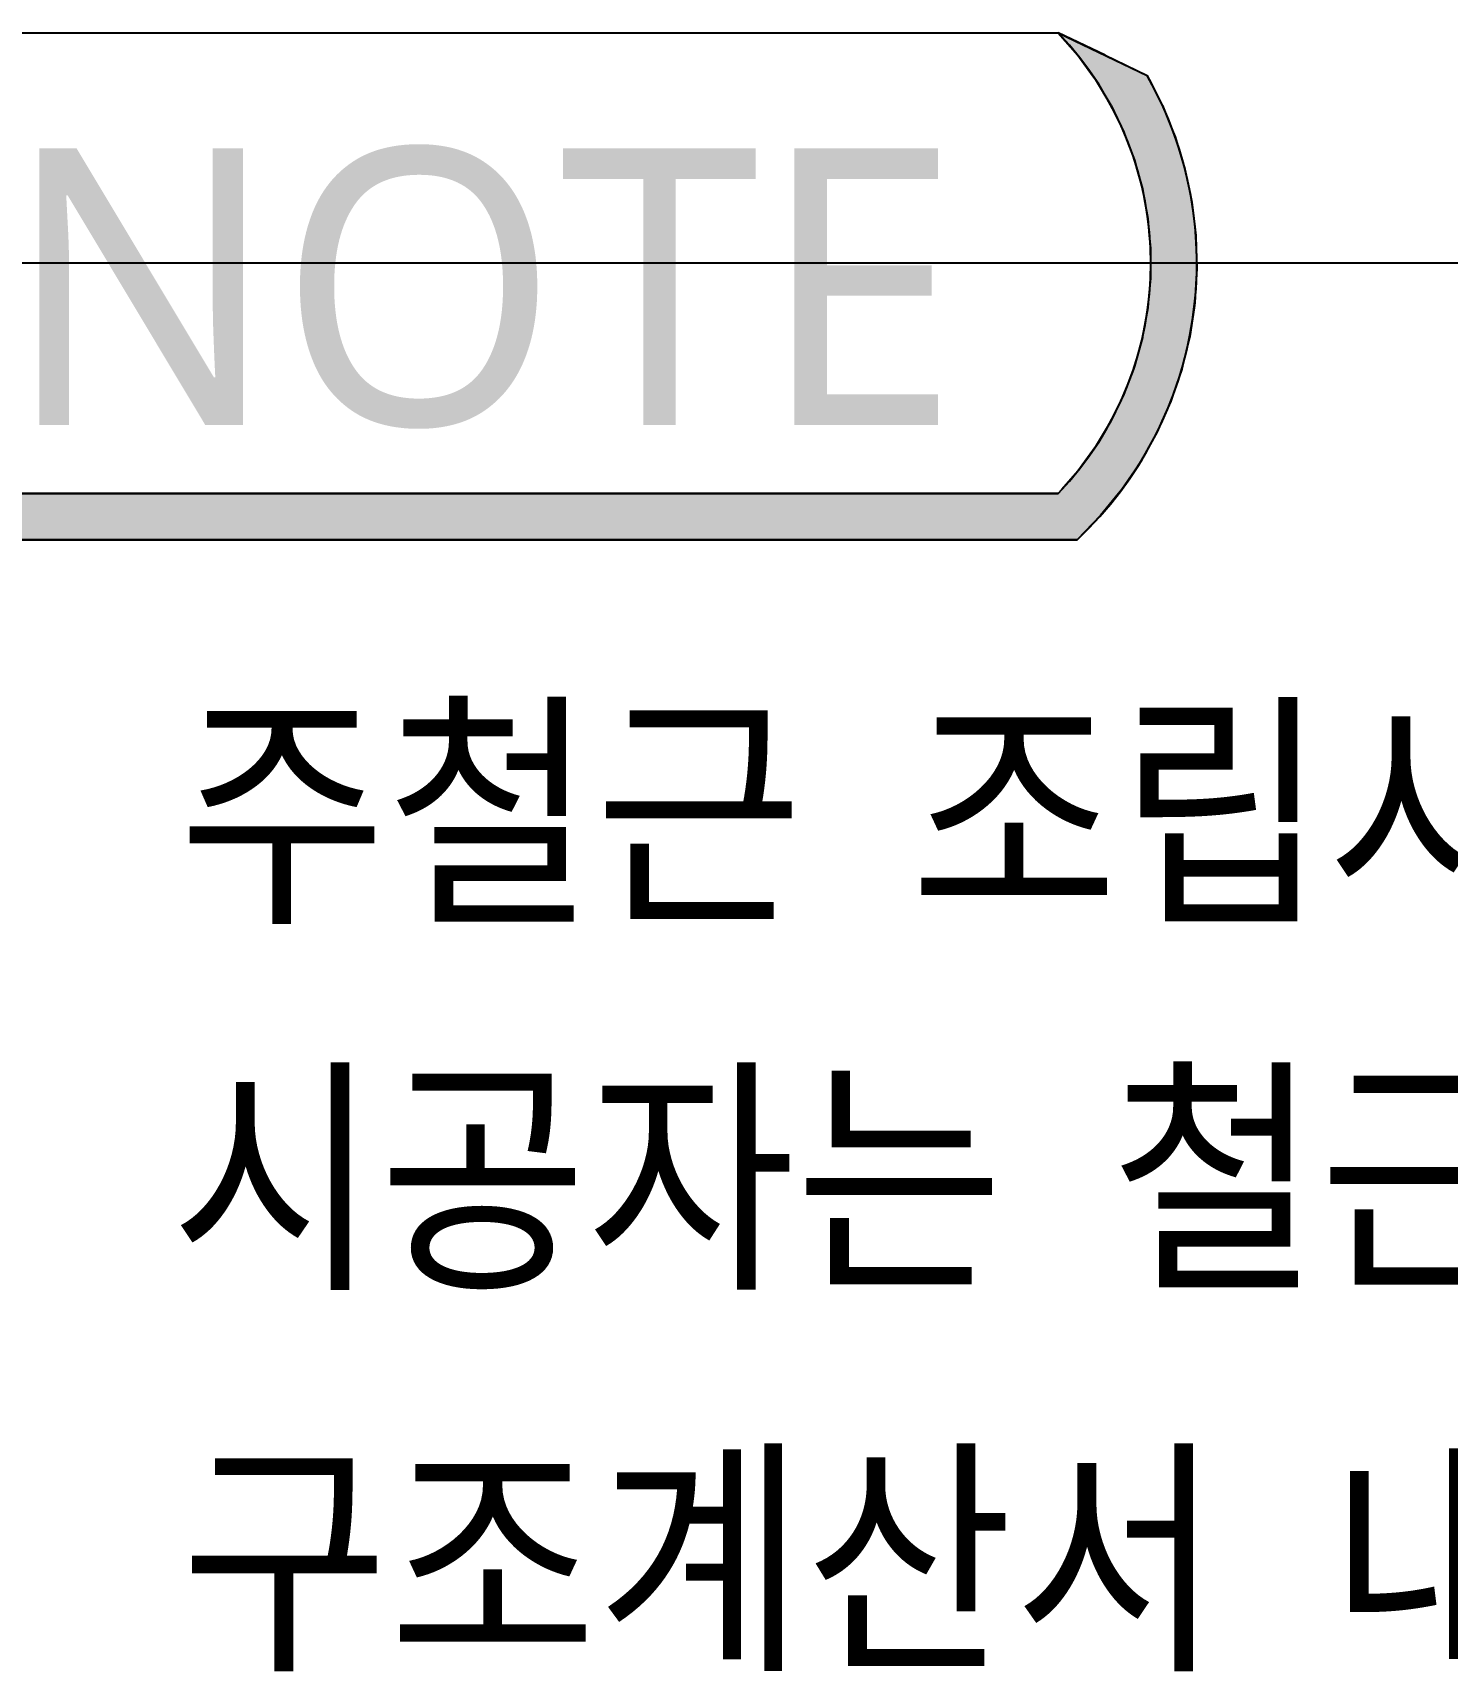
# Model space of a CAD drawing. Extents: x 45695 to 57015, y 5256 to 15308.
# Drawn here: x 46436 to 47541, y 6681 to 7961 of the extents above; entities that cross this region are included whole.
import ezdxf
from ezdxf.enums import TextEntityAlignment as Align

# ---------------------------------------------------------------- set-up
doc = ezdxf.new("R2010")
doc.units = 0
doc.header["$MEASUREMENT"] = 0
doc.layers.add('T40', color=3, linetype='CONTINUOUS')
doc.layers.add('TABLE', color=7, linetype='CONTINUOUS')
doc.styles.add('견고딕', font='malgun.ttf')
doc.styles.add('돋움체', font='DotumChe.ttf')

msp = doc.modelspace()

# ---------------------------------------------------------------- linework, layer by layer
at = {"layer": 'TABLE'}
for p, q in [((46226.402492, 7961.008749), (47236.951237, 7961.008749)), ((47236.951237, 7961.008749), (47306.456159, 7927.652577)), ((47236.951237, 7961.008749), (47236.951237, 7961.008749)), ((51586.378929, 7781.209297), (46100.400011, 7781.008749)), ((47236.951237, 7601.008749), (46226.402492, 7601.008749)), ((47251.720437, 7565.008749), (46262.402492, 7565.008749))]:
    msp.add_line(p, q, dxfattribs=at)
at = {"layer": 'TABLE', "color": 2, "linetype": 'CONTINUOUS'}
for p, q in [((47273.590652, 7943.425094), (47236.951237, 7961.008749)), ((47236.951237, 7961.008749), (47252.363909, 7943.425094)), ((47252.363909, 7943.425094), (47263.857503, 7927.652577)), ((47273.590652, 7943.425094), (47306.456159, 7927.652577)), ((47263.857503, 7927.652577), (47266.134521, 7924.527855)), ((47266.134521, 7924.527855), (47278.1517, 7904.469869)), ((47306.456159, 7927.652577), (47308.058274, 7924.527855)), ((47308.058274, 7924.527855), (47318.34245, 7904.469869)), ((47278.283816, 7904.196237), (47288.318254, 7883.41336)), ((47318.34245, 7904.469869), (47318.482748, 7904.196237)), ((47318.482748, 7904.196237), (47326.896951, 7883.41336)), ((47288.318254, 7883.41336), (47289.691644, 7879.762964)), ((47289.691644, 7879.762964), (47296.551959, 7861.528628)), ((47326.896951, 7883.41336), (47328.374859, 7879.762964)), ((47328.374859, 7879.762964), (47333.927778, 7861.528628)), ((47296.551959, 7861.528628), (47298.483462, 7854.546524)), ((47333.927778, 7861.528628), (47336.054045, 7854.546524)), ((47298.483462, 7854.546524), (47302.786222, 7838.992671)), ((47336.054045, 7854.546524), (47339.312781, 7838.992671)), ((47302.786222, 7838.992671), (47304.649842, 7828.746896)), ((47339.312781, 7838.992671), (47341.459405, 7828.746896)), ((47304.649842, 7828.746896), (47306.970622, 7815.987754)), ((47341.459405, 7828.746896), (47342.964808, 7815.987754)), ((47306.970622, 7815.987754), (47308.181099, 7802.568683)), ((47342.964808, 7815.987754), (47344.548074, 7802.568683)), ((47308.181099, 7802.568683), (47309.071317, 7792.699936)), ((47344.548074, 7802.568683), (47344.828034, 7792.699936)), ((47309.071317, 7792.699936), (47309.071317, 7776.21949)), ((47344.828034, 7792.699936), (47345.295555, 7776.21949)), ((47309.071317, 7776.21949), (47309.071317, 7769.317563)), ((47345.295555, 7776.21949), (47344.875942, 7769.317563)), ((47309.071317, 7769.317563), (47307.320488, 7749.908278)), ((47344.875942, 7769.317563), (47343.695923, 7749.908278)), ((47306.970622, 7746.029744), (47302.935169, 7723.843707)), ((47307.320488, 7749.908278), (47306.970622, 7746.029744)), ((47343.110516, 7746.029744), (47339.761862, 7723.843707)), ((47343.695923, 7749.908278), (47343.110516, 7746.029744)), ((47302.786222, 7723.024828), (47296.551959, 7700.488871)), ((47302.935169, 7723.843707), (47302.786222, 7723.024828)), ((47339.562434, 7723.024828), (47334.074085, 7700.488871)), ((47339.761862, 7723.843707), (47339.562434, 7723.024828)), ((47295.703035, 7698.23248), (47288.318254, 7678.604139)), ((47296.551959, 7700.488871), (47295.703035, 7698.23248)), ((47333.52457, 7698.23248), (47326.845873, 7678.604139)), ((47334.074085, 7700.488871), (47333.52457, 7698.23248)), ((47285.746534, 7673.277708), (47278.1517, 7657.54763)), ((47288.318254, 7678.604139), (47285.746534, 7673.277708)), ((47325.033513, 7673.277708), (47318.064437, 7657.54763)), ((47326.845873, 7678.604139), (47325.033513, 7673.277708)), ((47278.1517, 7657.54763), (47273.136847, 7649.177292)), ((47318.064437, 7657.54763), (47314.35603, 7649.177292)), ((47273.136847, 7649.177292), (47266.134521, 7637.489644)), ((47314.35603, 7649.177292), (47307.877625, 7637.489644)), ((47266.134521, 7637.489644), (47257.851064, 7626.12236)), ((47307.877625, 7637.489644), (47301.576796, 7626.12236)), ((47252.363909, 7618.592405), (47239.832403, 7604.295747)), ((47257.851064, 7626.12236), (47252.363909, 7618.592405)), ((47296.477974, 7618.592405), (47286.797157, 7604.295747)), ((47301.576796, 7626.12236), (47296.477974, 7618.592405)), ((47239.832403, 7604.295747), (47236.951237, 7601.008749)), ((47286.797157, 7604.295747), (47284.115631, 7601.008749)), ((46226.402493, 7601.008749), (47236.951237, 7601.008749)), ((47284.115631, 7601.008749), (47270.134323, 7583.87055)), ((47270.134323, 7583.87055), (47251.720437, 7565.008749)), ((46262.402493, 7565.008749), (47251.720437, 7565.008749))]:
    msp.add_line(p, q, dxfattribs=at)
at = {"layer": 'TABLE'}
for centre, radius, start, end in [((47049.333423, 7781.008749), 260.000854, 316.187119, 43.812881), ((47049.333515, 7781.008749), 296.000788, 313.136422, 29.697253)]:
    msp.add_arc(centre, radius, start, end, dxfattribs=at)
at = {"layer": 'TABLE', "color": 2, "linetype": 'CONTINUOUS'}
for points in [[(47236.951237, 7961.008749), (47252.363909, 7943.425094), (47273.590652, 7943.425094)], [(47252.363909, 7943.425094), (47263.857503, 7927.652577), (47306.456159, 7927.652577)], [(47263.857503, 7927.652577), (47266.134521, 7924.527855), (47308.058274, 7924.527855)], [(47266.134521, 7924.527855), (47278.1517, 7904.469869), (47318.34245, 7904.469869)], [(47278.1517, 7904.469869), (47278.283816, 7904.196237), (47318.482748, 7904.196237)], [(47278.283816, 7904.196237), (47288.318254, 7883.41336), (47326.896951, 7883.41336)], [(47288.318254, 7883.41336), (47289.691644, 7879.762964), (47328.374859, 7879.762964)], [(47289.691644, 7879.762964), (47296.551959, 7861.528628), (47333.927778, 7861.528628)], [(47296.551959, 7861.528628), (47298.483462, 7854.546524), (47336.054045, 7854.546524)], [(47298.483462, 7854.546524), (47302.786222, 7838.992671), (47339.312781, 7838.992671)], [(47302.786222, 7838.992671), (47304.649842, 7828.746896), (47341.459405, 7828.746896)], [(47304.649842, 7828.746896), (47306.970622, 7815.987754), (47342.964808, 7815.987754)], [(47306.970622, 7815.987754), (47308.181099, 7802.568683), (47344.548074, 7802.568683)], [(47308.181099, 7802.568683), (47309.071317, 7792.699936), (47344.828034, 7792.699936)], [(47309.071317, 7792.699936), (47309.071317, 7776.21949), (47345.295555, 7776.21949)], [(47309.071317, 7776.21949), (47309.071317, 7769.317563), (47344.875942, 7769.317563)], [(47309.071317, 7769.317563), (47307.320488, 7749.908278), (47343.695923, 7749.908278)], [(47306.970622, 7746.029744), (47302.935169, 7723.843707), (47339.761862, 7723.843707)], [(47307.320488, 7749.908278), (47306.970622, 7746.029744), (47343.110516, 7746.029744)], [(47302.786222, 7723.024828), (47296.551959, 7700.488871), (47334.074085, 7700.488871)], [(47302.935169, 7723.843707), (47302.786222, 7723.024828), (47339.562434, 7723.024828)], [(47295.703035, 7698.23248), (47288.318254, 7678.604139), (47326.845873, 7678.604139)], [(47296.551959, 7700.488871), (47295.703035, 7698.23248), (47333.52457, 7698.23248)], [(47285.746534, 7673.277708), (47278.1517, 7657.54763), (47318.064437, 7657.54763)], [(47288.318254, 7678.604139), (47285.746534, 7673.277708), (47325.033513, 7673.277708)], [(47278.1517, 7657.54763), (47273.136847, 7649.177292), (47314.35603, 7649.177292)], [(47273.136847, 7649.177292), (47266.134521, 7637.489644), (47307.877625, 7637.489644)], [(47266.134521, 7637.489644), (47257.851064, 7626.12236), (47301.576796, 7626.12236)], [(47252.363909, 7618.592405), (47239.832403, 7604.295747), (47286.797157, 7604.295747)], [(47257.851064, 7626.12236), (47252.363909, 7618.592405), (47296.477974, 7618.592405)], [(47239.832403, 7604.295747), (47236.951237, 7601.008749), (47284.115631, 7601.008749)], [(46226.402493, 7601.008749), (46243.540692, 7583.87055), (47270.134323, 7583.87055)], [(46226.402493, 7601.008749), (46226.402493, 7601.008749), (47236.951237, 7601.008749)], [(46243.540692, 7583.87055), (46262.402493, 7565.008749), (47251.720437, 7565.008749)], [(46262.402493, 7565.008749), (46262.402493, 7565.008749), (47251.720437, 7565.008749)]]:
    msp.add_solid(points, dxfattribs=at)
at = {"layer": 'TABLE', "color": 2, "linetype": 'CONTINUOUS', "extrusion": (0, 0, -1)}
for points in [[(-47252.363909, 7943.425094), (-47273.590652, 7943.425094), (-47306.456159, 7927.652577)], [(-47263.857503, 7927.652577), (-47306.456159, 7927.652577), (-47308.058274, 7924.527855)], [(-47266.134521, 7924.527855), (-47308.058274, 7924.527855), (-47318.34245, 7904.469869)], [(-47278.1517, 7904.469869), (-47318.34245, 7904.469869), (-47318.482748, 7904.196237)], [(-47278.283816, 7904.196237), (-47318.482748, 7904.196237), (-47326.896951, 7883.41336)], [(-47288.318254, 7883.41336), (-47326.896951, 7883.41336), (-47328.374859, 7879.762964)], [(-47289.691644, 7879.762964), (-47328.374859, 7879.762964), (-47333.927778, 7861.528628)], [(-47296.551959, 7861.528628), (-47333.927778, 7861.528628), (-47336.054045, 7854.546524)], [(-47298.483462, 7854.546524), (-47336.054045, 7854.546524), (-47339.312781, 7838.992671)], [(-47302.786222, 7838.992671), (-47339.312781, 7838.992671), (-47341.459405, 7828.746896)], [(-47304.649842, 7828.746896), (-47341.459405, 7828.746896), (-47342.964808, 7815.987754)], [(-47306.970622, 7815.987754), (-47342.964808, 7815.987754), (-47344.548074, 7802.568683)], [(-47308.181099, 7802.568683), (-47344.548074, 7802.568683), (-47344.828034, 7792.699936)], [(-47309.071317, 7792.699936), (-47344.828034, 7792.699936), (-47345.295555, 7776.21949)], [(-47309.071317, 7776.21949), (-47345.295555, 7776.21949), (-47344.875942, 7769.317563)], [(-47309.071317, 7769.317563), (-47344.875942, 7769.317563), (-47343.695923, 7749.908278)], [(-47306.970622, 7746.029744), (-47343.110516, 7746.029744), (-47339.761862, 7723.843707)], [(-47307.320488, 7749.908278), (-47343.695923, 7749.908278), (-47343.110516, 7746.029744)], [(-47302.786222, 7723.024828), (-47339.562434, 7723.024828), (-47334.074085, 7700.488871)], [(-47302.935169, 7723.843707), (-47339.761862, 7723.843707), (-47339.562434, 7723.024828)], [(-47295.703035, 7698.23248), (-47333.52457, 7698.23248), (-47326.845873, 7678.604139)], [(-47296.551959, 7700.488871), (-47334.074085, 7700.488871), (-47333.52457, 7698.23248)], [(-47285.746534, 7673.277708), (-47325.033513, 7673.277708), (-47318.064437, 7657.54763)], [(-47288.318254, 7678.604139), (-47326.845873, 7678.604139), (-47325.033513, 7673.277708)], [(-47278.1517, 7657.54763), (-47318.064437, 7657.54763), (-47314.35603, 7649.177292)], [(-47273.136847, 7649.177292), (-47314.35603, 7649.177292), (-47307.877625, 7637.489644)], [(-47266.134521, 7637.489644), (-47307.877625, 7637.489644), (-47301.576796, 7626.12236)], [(-47252.363909, 7618.592405), (-47296.477974, 7618.592405), (-47286.797157, 7604.295747)], [(-47257.851064, 7626.12236), (-47301.576796, 7626.12236), (-47296.477974, 7618.592405)], [(-47239.832403, 7604.295747), (-47286.797157, 7604.295747), (-47284.115631, 7601.008749)], [(-46226.402493, 7601.008749), (-47284.115631, 7601.008749), (-47270.134323, 7583.87055)], [(-46243.540692, 7583.87055), (-47270.134323, 7583.87055), (-47251.720437, 7565.008749)]]:
    msp.add_solid(points, dxfattribs=at)

# ---------------------------------------------------------------- texts
at = {"layer": 'T40', "style": '돋움체', "width": 0.9}
for s, p in [('주철근 조립시 응력포락선도를 참고하여 시공토록 한다.', (46549.641438, 7279.860828)), ('시공자는 철근 가공조립에 대한 Shop Drawing을 작성하여 감독원의 승인을 득한 후 시공하여야 한다. ', (46543.742477, 6994.323758)), ('구조계산서 내용과 설계도가 상이할때는 설계자에게 검토 요청하여 확인하여야 한다. ', (46551.431865, 6696.531009))]:
    msp.add_text(s, height=144, dxfattribs=at).set_placement(p)
at = {"layer": 'TABLE', "style": '견고딕'}
msp.add_text('NOTE', height=216, dxfattribs=at).set_placement((46786.909635, 7762.633526), align=Align.MIDDLE_CENTER)

doc.saveas('drawing.dxf')
